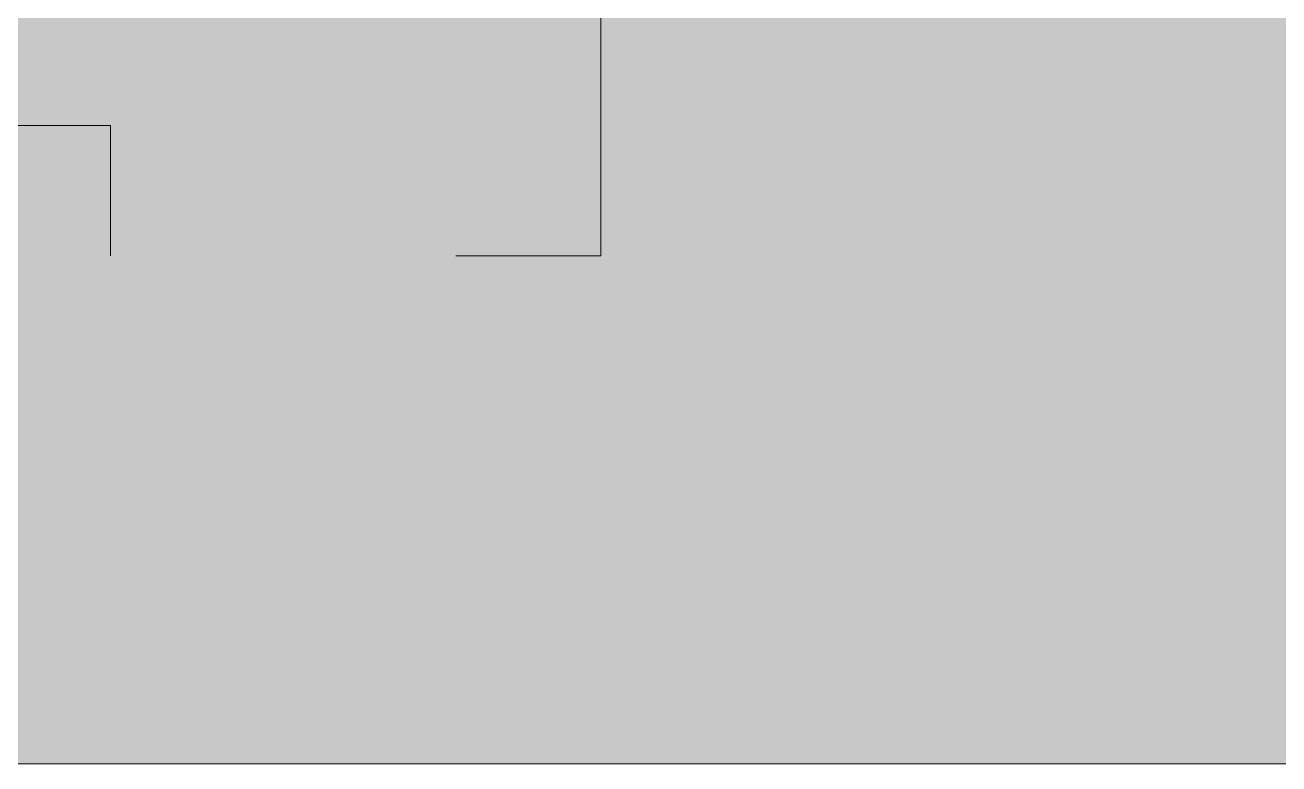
# Model space of a CAD drawing. Header units: metres. Extents: x -45 to 1930, y -347 to 488.
# Drawn here: x 140.093 to 144.418, y -101.826 to -99.279 of the extents above; entities that cross this region are included whole.
import ezdxf

# ---------------------------------------------------------------- set-up
doc = ezdxf.new("R2010")
doc.units = ezdxf.units.M
doc.layers.add('FLOATINGWINDOWS', color=2, linetype='Continuous', plot=False)
doc.layers.add('SRAFY', color=3, linetype='Continuous')

msp = doc.modelspace()

# ---------------------------------------------------------------- hatches: boundary and pattern name
at = {"layer": 'SRAFY', "linetype": 'Continuous', "lineweight": 0}
msp.add_hatch(color=251, dxfattribs=at).paths.add_polyline_path([(150.827234, -97.524519), (145.952234, -97.947162), (145.952234, -99.224519), (129.527234, -99.224519), (129.527234, -98.979417), (123.777234, -99.224519), (122.488224, -99.224519), (122.488224, -101.826289), (150.827234, -101.826289)])

# ---------------------------------------------------------------- linework, layer by layer
at = {"layer": 'FLOATINGWINDOWS', "linetype": 'Continuous', "lineweight": 0, "flags": 128}
msp.add_lwpolyline([(150.827234, -97.524519), (145.952234, -97.947162), (145.952234, -99.224519), (129.527234, -99.224519), (129.527234, -98.979417), (123.777234, -99.224519), (122.488224, -99.224519), (122.488224, -101.826289), (150.827234, -101.826289)], close=True, dxfattribs=at)
at = {"layer": 'SRAFY', "linetype": 'Continuous', "lineweight": 0}
for p, q in [((142.078473, -100.074519), (142.078473, -99.224519)), ((140.387771, -99.624519), (128.836532, -99.624519)), ((140.387771, -99.624519), (140.387771, -100.074519)), ((141.578473, -100.074519), (142.078473, -100.074519)), ((122.488224, -101.826289), (150.827234, -101.826289))]:
    msp.add_line(p, q, dxfattribs=at)

doc.saveas('drawing.dxf')
